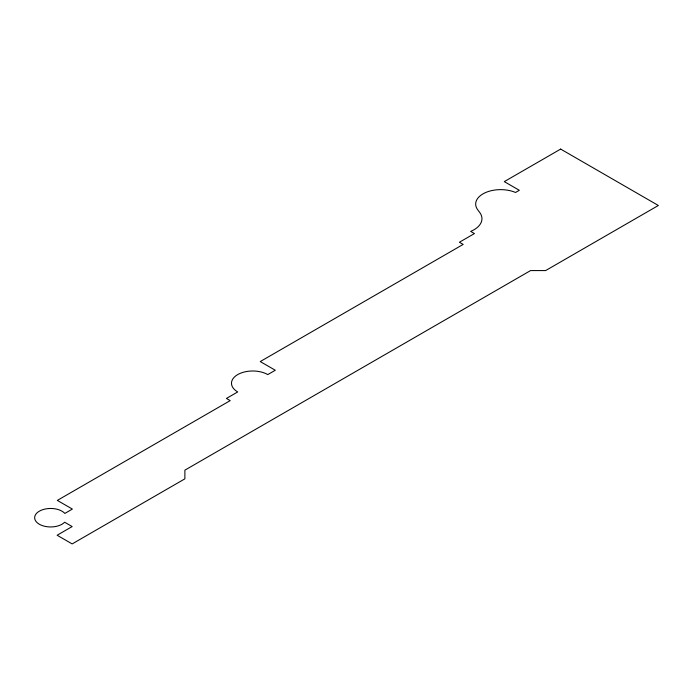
<?xml version="1.0" encoding="UTF-8"?>
<svg xmlns="http://www.w3.org/2000/svg" width="693" height="693" viewBox="0 0 693 693"><rect width="100%" height="100%" fill="white"/><g stroke="black" fill="none" stroke-linecap="round" stroke-linejoin="round"><path stroke-width="1.04" d="M560.654 149.082L504.287 181.618L519.317 190.298L515.557 192.472A25 14.432 0 0 0 485.161 192.749A25 14.432 0 0 0 477.702 209.762L479.755 212.526A27.079 15.636 0 0 1 470.677 231.393L474.436 233.567L459.407 242.247L463.167 244.412L260.247 361.564L275.286 370.244L267.767 374.584A21.258 12.275 0 0 0 237.708 374.584A21.258 12.275 0 0 0 237.708 391.935L226.429 398.449L230.189 400.615L57.337 500.407L72.367 509.086L64.856 513.426A16.017 9.243 0 0 0 40.653 510.498A16.017 9.243 0 0 0 40.315 524.766A16.017 9.243 0 0 0 64.64 522.227L72.159 526.567L57.129 535.239L72.159 543.918L184.884 478.837L184.884 470.157L530.587 270.573L545.625 270.573L658.35 205.483L560.654 149.082"/></g></svg>
